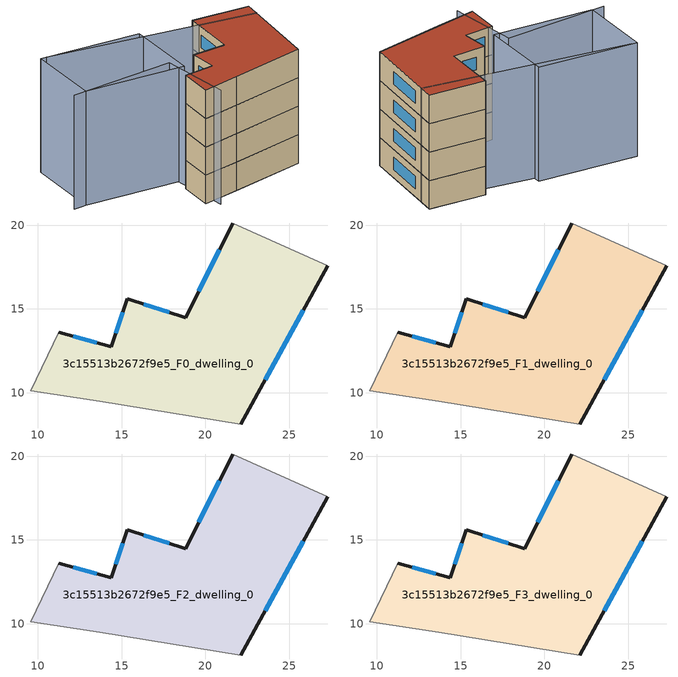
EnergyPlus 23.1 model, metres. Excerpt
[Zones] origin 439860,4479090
3c15513b2672f9e5_F0_dwelling_0
 floor ground (EU_floor_Construction): 22.11,8.13 27.3,17.58 21.63,20.13 18.84,14.48 15.33,15.61 14.4,12.75 11.24,13.61 9.58,10.11 13.7,9.47 z0
 wall outside (EU_wall_Construction): 27.3,17.58 22.11,8.13 / 11.24,13.61 14.4,12.75 15.33,15.61 18.84,14.48 21.63,20.13 z0:3
 wall adiabatic (EU_wall_Construction): 21.63,20.13 27.3,17.58 / 22.11,8.13 13.7,9.47 9.58,10.11 11.24,13.61 z0:3
 window (EU_Window_Construction): 25.85,14.92 23.57,10.78 / 12.13,13.37 13.51,12.99 / 14.66,13.55 15.07,14.8 / 16.32,15.29 17.85,14.8 / 19.62,16.07 20.84,18.54 z0.84:2.16
3c15513b2672f9e5_F1_dwelling_0
 floor to 3c15513b2672f9e5_F0_dwelling_0 (EU_floor_Construction): 22.11,8.13 27.3,17.58 21.63,20.13 18.84,14.48 15.33,15.61 14.4,12.75 11.24,13.61 9.58,10.11 13.7,9.47 z3
 wall outside (EU_wall_Construction): 27.3,17.58 22.11,8.13 / 11.24,13.61 14.4,12.75 15.33,15.61 18.84,14.48 21.63,20.13 z3:6
 wall adiabatic (EU_wall_Construction): 21.63,20.13 27.3,17.58 / 22.11,8.13 13.7,9.47 9.58,10.11 11.24,13.61 z3:6
 window (EU_Window_Construction): 25.85,14.92 23.57,10.78 / 12.13,13.37 13.51,12.99 / 14.66,13.55 15.07,14.8 / 16.32,15.29 17.85,14.8 / 19.62,16.07 20.84,18.54 z3.84:5.16
3c15513b2672f9e5_F2_dwelling_0
 floor to 3c15513b2672f9e5_F1_dwelling_0 (EU_floor_Construction): 22.11,8.13 27.3,17.58 21.63,20.13 18.84,14.48 15.33,15.61 14.4,12.75 11.24,13.61 9.58,10.11 13.7,9.47 z6
 wall outside (EU_wall_Construction): 27.3,17.58 22.11,8.13 / 11.24,13.61 14.4,12.75 15.33,15.61 18.84,14.48 21.63,20.13 z6:9
 wall adiabatic (EU_wall_Construction): 21.63,20.13 27.3,17.58 / 22.11,8.13 13.7,9.47 9.58,10.11 11.24,13.61 z6:9
 window (EU_Window_Construction): 25.85,14.92 23.57,10.78 / 12.13,13.37 13.51,12.99 / 14.66,13.55 15.07,14.8 / 16.32,15.29 17.85,14.8 / 19.62,16.07 20.84,18.54 z6.84:8.16
3c15513b2672f9e5_F3_dwelling_0
 floor to 3c15513b2672f9e5_F2_dwelling_0 (EU_floor_Construction): 22.11,8.13 27.3,17.58 21.63,20.13 18.84,14.48 15.33,15.61 14.4,12.75 11.24,13.61 9.58,10.11 13.7,9.47 z9
 wall outside (EU_wall_Construction): 27.3,17.58 22.11,8.13 / 11.24,13.61 14.4,12.75 15.33,15.61 18.84,14.48 21.63,20.13 z9:12
 wall adiabatic (EU_wall_Construction): 21.63,20.13 27.3,17.58 / 22.11,8.13 13.7,9.47 9.58,10.11 11.24,13.61 z9:12
 window (EU_Window_Construction): 25.85,14.92 23.57,10.78 / 12.13,13.37 13.51,12.99 / 14.66,13.55 15.07,14.8 / 16.32,15.29 17.85,14.8 / 19.62,16.07 20.84,18.54 z9.84:11.16
 roof outside (EU_roof_Construction): 27.3,17.58 22.11,8.13 13.7,9.47 9.58,10.11 11.24,13.61 14.4,12.75 15.33,15.61 18.84,14.48 21.63,20.13 z12
shading: 1.45,19.71 12.57,16.48 / 12.57,16.48 10.38,8.93 / 26.48,16.06 6.85,26.77 / 6.28,27.02 16.21,22.55 / 16.21,22.55 12.74,14.84 / 12.74,14.84 2.81,19.32 / 2.81,19.32 6.28,27.02 z0:12
[Building]
EU S2 Campaign: North Axis=0; Terrain=City; Solar Distribution=FullExterior
[Site:Location]
Madrid: Latitude=40.5; Longitude=-3.5; Time Zone=1; Elevation=609
[SizingPeriod:WeatherFileDays]
AnnualSizingPeriod: Begin Month=1; Begin Day of Month=1; End Month=12; End Day of Month=31; Day of Week for Start Day=Monday; Use Weather File Daylight Saving Period=No; Use Weather File Rain and Snow Indicators=No
[MATERIAL]
EU_InternalMass_Material: Roughness=MediumRough; Thickness=0.1; Conductivity=1; Density=1800; Specific Heat=900; Thermal Absorptance=0.9; Solar Absorptance=0.7; Visible Absorptance=0.7
[MATERIAL:NOMASS] Roughness=MediumRough; Thermal Absorptance=0.9; Solar Absorptance=0.7; Visible Absorptance=0.7
Name | Thermal Resistance
EU_wall_NoMass; EU_roof_NoMass | 2.16768
EU_floor_NoMass | 1.14339
[WINDOWMATERIAL:SIMPLEGLAZINGSYSTEM]
EU_Window_SimpleGlazing: UFactor=3.23888; Solar Heat Gain Coefficient=0.85; Visible Transmittance=0.85
[CONSTRUCTION]
EU_wall_Construction: EU_wall_NoMass
EU_roof_Construction: EU_roof_NoMass
EU_floor_Construction: EU_floor_NoMass
EU_InternalMass_Construction: EU_InternalMass_Material
EU_Window_Construction: EU_Window_SimpleGlazing
[ZONE] Type=1; Multiplier=1; Ceiling Height=autocalculate; Floor Area=autocalculate; Part of Total Floor Area=Yes
Name | Volume
3c15513b2672f9e5_F0_dwelling_0 | 304.466
3c15513b2672f9e5_F1_dwelling_0; 3c15513b2672f9e5_F2_dwelling_0; 3c15513b2672f9e5_F3_dwelling_0 | 304.467
[INTERNALMASS] Construction=EU_InternalMass_Construction; Surface Area=101.489
Name | Zone or ZoneList
3c15513b2672f9e5_F0_dwelling_0_EU_InternalMass | 3c15513b2672f9e5_F0_dwelling_0
3c15513b2672f9e5_F1_dwelling_0_EU_InternalMass | 3c15513b2672f9e5_F1_dwelling_0
3c15513b2672f9e5_F2_dwelling_0_EU_InternalMass | 3c15513b2672f9e5_F2_dwelling_0
3c15513b2672f9e5_F3_dwelling_0_EU_InternalMass | 3c15513b2672f9e5_F3_dwelling_0
[OTHEREQUIPMENT] Fuel Type=Electricity; Design Level Calculation Method=Watts/Area; Power per Zone Floor Area=1; Fraction Latent=0; Fraction Radiant=0; Fraction Lost=0; Carbon Dioxide Generation Rate=0; EndUse Subcategory=EU_Step8_InternalGains
Name | Zone or ZoneList or Space or SpaceList | Schedule
EU_Step8_InternalGain_3c15513b2672f9e5_F0_dwelling_0_f000 | 3c15513b2672f9e5_F0_dwelling_0 | EU_Step8_GainSchedule_3c15513b2672f9e5_F0_dwelling_0_f000
EU_Step8_InternalGain_3c15513b2672f9e5_F1_dwelling_0_f000 | 3c15513b2672f9e5_F1_dwelling_0 | EU_Step8_GainSchedule_3c15513b2672f9e5_F1_dwelling_0_f000
EU_Step8_InternalGain_3c15513b2672f9e5_F2_dwelling_0_f000 | 3c15513b2672f9e5_F2_dwelling_0 | EU_Step8_GainSchedule_3c15513b2672f9e5_F2_dwelling_0_f000
EU_Step8_InternalGain_3c15513b2672f9e5_F3_dwelling_0_f000 | 3c15513b2672f9e5_F3_dwelling_0 | EU_Step8_GainSchedule_3c15513b2672f9e5_F3_dwelling_0_f000
[ZONEVENTILATION:DESIGNFLOWRATE] Schedule=EU_AlwaysOn; Design Flow Rate Calculation Method=AirChanges/Hour; Air Changes per Hour=0.480546; Ventilation Type=Natural; Fan Pressure Rise=0; Fan Total Efficiency=1; Constant Term Coefficient=1; Temperature Term Coefficient=0; Velocity Term Coefficient=0; Velocity Squared Term Coefficient=0; Minimum Indoor Temperature=-100; Maximum Indoor Temperature=100; Delta Temperature=-100; Minimum Outdoor Temperature=-100; Maximum Outdoor Temperature=100; Maximum Wind Speed=40
Name | Zone or ZoneList or Space or SpaceList
EU_ConstantAir_3c15513b2672f9e5_F0_dwelling_0 | 3c15513b2672f9e5_F0_dwelling_0
EU_ConstantAir_3c15513b2672f9e5_F1_dwelling_0 | 3c15513b2672f9e5_F1_dwelling_0
EU_ConstantAir_3c15513b2672f9e5_F2_dwelling_0 | 3c15513b2672f9e5_F2_dwelling_0
EU_ConstantAir_3c15513b2672f9e5_F3_dwelling_0 | 3c15513b2672f9e5_F3_dwelling_0
[HVACTEMPLATE:THERMOSTAT] Constant Heating Setpoint=20; Constant Cooling Setpoint=50
EU_HeatOnly_3c15513b2672f9e5_F0_dwelling_0; EU_HeatOnly_3c15513b2672f9e5_F1_dwelling_0; EU_HeatOnly_3c15513b2672f9e5_F2_dwelling_0; EU_HeatOnly_3c15513b2672f9e5_F3_dwelling_0
[HVACTEMPLATE:ZONE:IDEALLOADSAIRSYSTEM] System Availability Schedule=EU_AlwaysOn; Maximum Heating Supply Air Temperature=50; Minimum Cooling Supply Air Temperature=13; Maximum Heating Supply Air Humidity Ratio=0.0156; Minimum Cooling Supply Air Humidity Ratio=0.0077; Heating Limit=NoLimit; Cooling Limit=NoLimit; Heating Availability Schedule=EU_AlwaysOn; Cooling Availability Schedule=EU_CoolingOff; Dehumidification Control Type=ConstantSensibleHeatRatio; Cooling Sensible Heat Ratio=0.7; Dehumidification Setpoint=60; Humidification Control Type=None; Humidification Setpoint=30; Outdoor Air Method=None; Outdoor Air Flow Rate per Person=0.00944; Outdoor Air Flow Rate per Zone Floor Area=0; Outdoor Air Flow Rate per Zone=0; Demand Controlled Ventilation Type=None; Outdoor Air Economizer Type=NoEconomizer; Heat Recovery Type=None; Sensible Heat Recovery Effectiveness=0.7; Latent Heat Recovery Effectiveness=0.65
Name | Template Thermostat
3c15513b2672f9e5_F0_dwelling_0 | EU_HeatOnly_3c15513b2672f9e5_F0_dwelling_0
3c15513b2672f9e5_F1_dwelling_0 | EU_HeatOnly_3c15513b2672f9e5_F1_dwelling_0
3c15513b2672f9e5_F2_dwelling_0 | EU_HeatOnly_3c15513b2672f9e5_F2_dwelling_0
3c15513b2672f9e5_F3_dwelling_0 | EU_HeatOnly_3c15513b2672f9e5_F3_dwelling_0
[SIZING:ZONE] Zone Cooling Design Supply Air Temperature Input Method=SupplyAirTemperature; Zone Cooling Design Supply Air Temperature=13; Zone Heating Design Supply Air Temperature Input Method=SupplyAirTemperature; Zone Heating Design Supply Air Temperature=50; Zone Cooling Design Supply Air Humidity Ratio=0.008; Zone Heating Design Supply Air Humidity Ratio=0.008; Cooling Design Air Flow Method=DesignDay; Cooling Design Air Flow Rate=0; Cooling Minimum Air Flow per Zone Floor Area=0.000762; Cooling Minimum Air Flow=0; Cooling Minimum Air Flow Fraction=0.2; Heating Design Air Flow Method=DesignDay; Heating Design Air Flow Rate=0; Heating Maximum Air Flow per Zone Floor Area=0.002032; Heating Maximum Air Flow=0.141576; Heating Maximum Air Flow Fraction=0.3; Account for Dedicated Outdoor Air System=No; Dedicated Outdoor Air System Control Strategy=NeutralSupplyAir; Dedicated Outdoor Air Low Setpoint Temperature for Design=autosize; Dedicated Outdoor Air High Setpoint Temperature for Design=autosize; Zone Load Sizing Method=Sensible Load Only No Latent Load; Zone Latent Cooling Design Supply Air Humidity Ratio Input Method=HumidityRatioDifference; Zone Cooling Design Supply Air Humidity Ratio Difference=0.005; Zone Latent Heating Design Supply Air Humidity Ratio Input Method=HumidityRatioDifference; Zone Humidification Design Supply Air Humidity Ratio Difference=0.005
3c15513b2672f9e5_F0_dwelling_0; 3c15513b2672f9e5_F1_dwelling_0; 3c15513b2672f9e5_F2_dwelling_0; 3c15513b2672f9e5_F3_dwelling_0
[SCHEDULE:CONSTANT]
Name | Hourly Value
EU_AlwaysOn | 1
EU_CoolingOff | 0
[SCHEDULE:FILE] Column Number=1; Rows to Skip at Top=0; Number of Hours of Data=8760; Column Separator=Comma; Interpolate to Timestep=No; Minutes per Item=60; Adjust Schedule for Daylight Savings=Yes
Name | File
EU_Step8_GainSchedule_3c15513b2672f9e5_F0_dwelling_0_f000 | ../../schedules/3c15513b2672f9e5/3c15513b2672f9e5_F0_dwelling_0_f000_gain.csv
EU_Step8_GainSchedule_3c15513b2672f9e5_F1_dwelling_0_f000 | ../../schedules/3c15513b2672f9e5/3c15513b2672f9e5_F1_dwelling_0_f000_gain.csv
EU_Step8_GainSchedule_3c15513b2672f9e5_F2_dwelling_0_f000 | ../../schedules/3c15513b2672f9e5/3c15513b2672f9e5_F2_dwelling_0_f000_gain.csv
EU_Step8_GainSchedule_3c15513b2672f9e5_F3_dwelling_0_f000 | ../../schedules/3c15513b2672f9e5/3c15513b2672f9e5_F3_dwelling_0_f000_gain.csv
